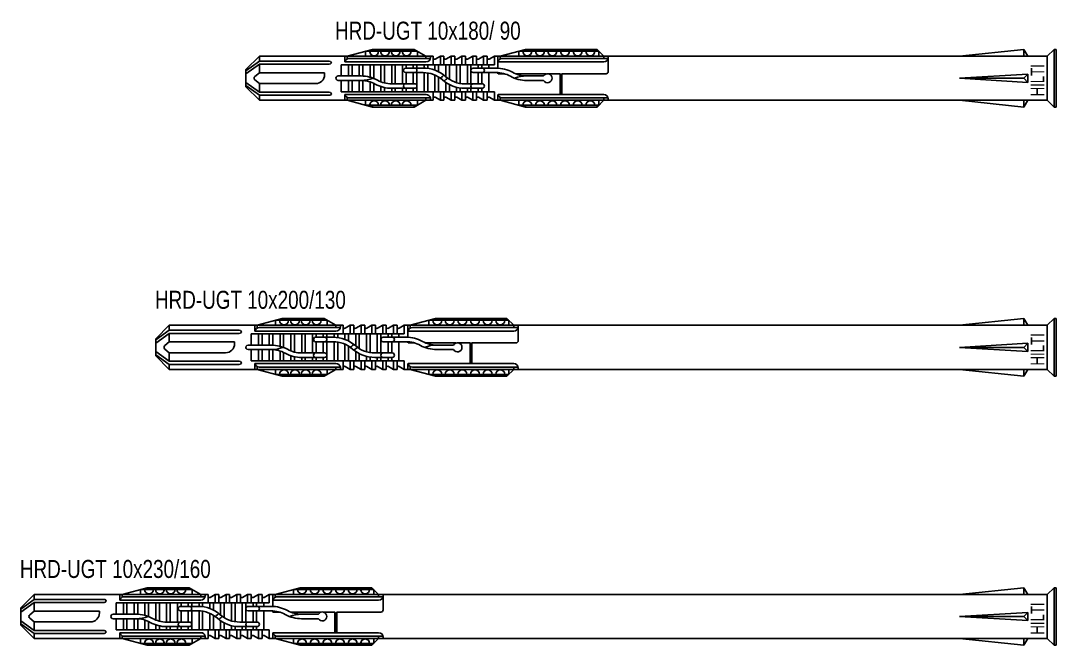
# Model space of a CAD drawing. Header units: millimetres. Extents: x 296 to 4896, y 152 to 3333.
# Drawn here: x 4062.1 to 4292.1, y 2593.2 to 2731.9 of the extents above; entities that cross this region are included whole.
import ezdxf

# ---------------------------------------------------------------- set-up
doc = ezdxf.new("R2010")
doc.units = ezdxf.units.MM
doc.layers.add('3', color=4, linetype='Continuous')
doc.styles.get("Standard").update_dxf_attribs({"font": 'arial.ttf'})

# ---------------------------------------------------------------- blocks, each defined once
blk = doc.blocks.new('HRD-UGT 10x180-110')
at = {"layer": '3', "color": 3}
for p, q in [((-177, 4.9), (-180, 1.9)), ((-138.4, 4.9), (-177, 4.9)), ((-177, 3.8), (-177, 4.9)), ((-158, 3.6), (-158, 4.9)), ((-157.5, 4.9), (-151.9, 6.4)), ((-157.5, 4.27), (-157.5, 4.9)), ((-141.91, 6), (-153.39, 6)), ((-153.39, 6), (-153.39, 4.9)), ((-153.39, 6), (-153.39, 4.9)), ((-142.6, 6.4), (-151.9, 6.4)), ((-151.9, 6.4), (-151.9, 6)), ((-142.6, 6.4), (-142.6, 6)), ((-142.6, 6.4), (-140, 4.9)), ((-141.91, 6), (-141.91, 4.9)), ((-140, 4.9), (-140, 4.4)), ((-139, 4.6), (-139, 4.9)), ((-138.4, 3), (-138.4, 4.9)), ((-136.8, 4.9), (-137.95, 4.24)), ((-136, 4.9), (-136.8, 4.9)), ((-136.8, 3), (-136.8, 4.9)), ((-136, 3), (-136, 4.9)), ((-134.4, 4.9), (-135.55, 4.24)), ((-134.4, 3), (-134.4, 4.9)), ((-133.6, 4.9), (-134.4, 4.9)), ((-133.6, 3), (-133.6, 4.9)), ((-132, 4.9), (-133.15, 4.24)), ((-131.2, 4.9), (-132, 4.9)), ((-132, 3), (-132, 4.9)), ((-131.2, 3), (-131.2, 4.9)), ((-129.6, 4.9), (-130.75, 4.24)), ((-129.6, 3), (-129.6, 4.9)), ((-128.8, 4.9), (-129.6, 4.9)), ((-128.8, 3), (-128.8, 4.9)), ((-127.2, 4.9), (-128.35, 4.24)), ((-126.4, 4.9), (-127.2, 4.9)), ((-127.2, 3), (-127.2, 4.9)), ((-126.4, 3), (-126.4, 4.9)), ((-124.8, 4.9), (-125.95, 4.24)), ((-2, 4.9), (-124.8, 4.9)), ((-124.8, 3), (-124.8, 4.9)), ((-124, 4.9), (-124, 2.24)), ((-123.5, 4.9), (-117.9, 6.4)), ((-123.5, 4.27), (-123.5, 4.9)), ((-101.6, 6), (-119.39, 6)), ((-119.39, 6), (-119.39, 4.9)), ((-102, 6.4), (-117.9, 6.4)), ((-117.9, 6.4), (-117.9, 6)), ((-102, 6.4), (-102, 6)), ((-100.5, 4.9), (-102, 6.4)), ((-101.6, 4.9), (-101.6, 6)), ((-100.5, 4.9), (-100.5, 4.4)), ((-99.5, 4.9), (-99.5, 1.47)), ((-7.2, 6.4), (-21.47, 4.9)), ((-7.2, 4.9), (-7.2, 6.4)), ((-7.2, 6.4), (-6.33, 4.9)), ((-0.5, 6.4), (-2, 4.9)), ((-2, 0), (-2, 4.9)), ((0, 6.4), (-0.5, 6.4)), ((-0.5, 0), (-0.5, 6.4)), ((0, 0), (0, 6.4)), ((0, 0), (0, 6.4)), ((0, 0), (0, 6.4)), ((0, 0), (0, 6.4)), ((0, 0), (0, 6.4)), ((-177, 3.8), (-180, 1.65)), ((-180, 0.94), (-177, 3.09)), ((-161.5, 3.8), (-177, 3.8)), ((-161.5, 3.09), (-177, 3.09)), ((-177, 1.21), (-177, 3.09)), ((-124.8, 3), (-158.8, 3)), ((-158.8, 0.5), (-158.8, 3)), ((-140, 3.6), (-157.98, 3.6)), ((-157.2, 0.5), (-157.2, 3)), ((-139.02, 4.4), (-157, 4.4)), ((-156.4, 0.5), (-156.4, 3)), ((-154.8, 0.5), (-154.8, 3)), ((-154, 0.5), (-154, 3)), ((-152.4, 0.78), (-152.4, 3)), ((-151.6, 3), (-151.6, -0.04)), ((-150, 1.89), (-150, 3)), ((-149.2, 2.1), (-149.2, 3)), ((-147.6, 2.25), (-147.6, 3)), ((-146.8, 2.25), (-146.8, 3)), ((-145.2, 2.25), (-145.2, 3)), ((-144.4, 2.25), (-144.4, 3)), ((-142.8, 2.25), (-142.8, 3)), ((-142, 2.25), (-142, 3)), ((-140.4, 2.25), (-140.4, 3)), ((-139.6, 2.18), (-139.6, 3)), ((-138, 1.77), (-138, 3)), ((-137.2, 1.42), (-137.2, 3)), ((-135.6, 0.31), (-135.6, 3)), ((-134.8, 0), (-134.8, 3)), ((-133.2, 0), (-133.2, 3)), ((-132.4, 0), (-132.4, 3)), ((-130.8, 2.25), (-130.8, 3)), ((-130.8, 1.25), (-130.8, 2.62)), ((-130, 0), (-130, 3)), ((-128.4, 2.25), (-128.4, 3)), ((-127.6, 2.25), (-127.6, 3)), ((-126, 2.25), (-126, 3)), ((-126, 2.25), (-126, 3)), ((-100.5, 3.6), (-123.98, 3.6)), ((-99.52, 4.4), (-123, 4.4)), ((-180, 0), (-180, 1.9)), ((-177, 1.21), (-177.98, 0.38)), ((-162.5, 1.21), (-177, 1.21)), ((-162.5, 0.79), (-162.5, 1.21)), ((-154.39, 0.5), (-159.5, 0.5)), ((-154.39, 0.5), (-159.5, 0.5)), ((-152.4, 0.26), (-152.4, 0.78)), ((-150, 0.83), (-150, 1.89)), ((-150, 0), (-150, 0.83)), ((-149.2, 1.07), (-149.2, 2.1)), ((-149.2, 0), (-149.2, 1.07)), ((-147.6, 1.25), (-147.6, 2.25)), ((-147.6, 0), (-147.6, 1.25)), ((-146.8, 1.25), (-146.8, 2.25)), ((-146.8, 0), (-146.8, 1.25)), ((-145.2, 1.25), (-145.2, 2.25)), ((-145.2, 0), (-145.2, 1.25)), ((-140.63, 2.25), (-144.5, 2.25)), ((-140.63, 1.25), (-144.5, 1.25)), ((-144.4, 0), (-144.4, 1.25)), ((-142.8, 0), (-142.8, 1.25)), ((-142, 0), (-142, 1.25)), ((-140.4, 0), (-140.4, 1.25)), ((-139.6, -3), (-139.6, 1.17)), ((-138, 0), (-138, 0.69)), ((-137.2, 0.27), (-137.2, -3)), ((-130.8, 0), (-130.8, 1.25)), ((-124.39, 2.25), (-129.5, 2.25)), ((-124.39, 1.25), (-129.5, 1.25)), ((-128.4, 0), (-128.4, 1.25)), ((-127.6, 0), (-127.6, 1.25)), ((-126, 0), (-126, 1.25)), ((-126, 0), (-126, 1.25)), ((-124, 1.24), (-124, 0.97)), ((-122.5, 0.97), (-123.98, 0.97)), ((-113.25, 0.97), (-120.04, 0.97)), ((-117.61, 0.5), (-113.87, 0.5)), ((-113.87, 0.5), (-117.61, 0.5)), ((-110.2, 0.97), (-112.75, 0.97)), ((-110.2, 0.97), (-110, 0.77)), ((-110.2, 0.97), (-110.2, -3.6)), ((-109.8, 0.97), (-110, 0.77)), ((-110, 0.77), (-110, -3.6)), ((-109.8, 0.97), (-109.8, -3.6)), ((-100, 0.97), (-109.8, 0.97)), ((-21.47, 0), (-6.33, 0.92)), ((-6.33, 0.92), (-7.2, 0)), ((-6.33, -0.92), (-6.33, 0.92)), ((-180, 0), (-180, -1.9)), ((-180, -0.94), (-177, -3.09)), ((-177, -3.8), (-180, -1.65)), ((-177, -4.9), (-180, -1.9)), ((-177, -1.21), (-177.98, -0.38)), ((-177, -1.21), (-177, -3.09)), ((-164.5, -1.21), (-177, -1.21)), ((-154.39, -0.5), (-159.5, -0.5)), ((-154.39, -0.5), (-159.5, -0.5)), ((-158.8, -0.5), (-158.8, -3)), ((-157.2, -0.5), (-157.2, -3)), ((-156.4, -0.5), (-156.4, -3)), ((-154.8, -0.5), (-154.8, -3)), ((-154, -0.5), (-154, -3)), ((-152.4, -0.81), (-152.4, -3)), ((-151.6, -1.13), (-151.6, -3)), ((-150, 0), (-150, -0.8)), ((-150, -1.86), (-150, -3)), ((-149.2, 0), (-149.2, -1.05)), ((-149.2, -2.08), (-149.2, -3)), ((-142.5, -1.25), (-147.61, -1.25)), ((-147.61, -2.25), (-142.5, -2.25)), ((-147.6, 0), (-147.6, -1.25)), ((-147.6, -2.25), (-147.6, -3)), ((-146.8, 0), (-146.8, -1.25)), ((-146.8, -2.25), (-146.8, -3)), ((-145.2, 0), (-145.2, -1.25)), ((-145.2, -2.25), (-145.2, -3)), ((-144.4, 0), (-144.4, -1.25)), ((-144.4, -2.25), (-144.4, -3)), ((-142.8, 0), (-142.8, -1.25)), ((-142.8, -2.25), (-142.8, -3)), ((-142, 0), (-142, -3)), ((-140.4, 0), (-140.4, -3)), ((-138, 0), (-138, -3)), ((-135.6, -0.94), (-135.6, -3)), ((-134.8, 0), (-134.8, -0.27)), ((-134.8, -1.42), (-134.8, -3)), ((-133.2, 0), (-133.2, -1)), ((-133.2, -2.03), (-133.2, -3)), ((-132.4, 0), (-132.4, -1.17)), ((-132.4, -2.18), (-132.4, -3)), ((-127.5, -1.25), (-131.37, -1.25)), ((-127.5, -2.25), (-131.37, -2.25)), ((-130.8, 0), (-130.8, -1.25)), ((-130.8, -2.25), (-130.8, -3)), ((-130, 0), (-130, -1.25)), ((-130, -2.25), (-130, -3)), ((-128.4, 0), (-128.4, -1.25)), ((-128.4, -2.25), (-128.4, -3)), ((-127.6, 0), (-127.6, -1.25)), ((-127.6, -2.25), (-127.6, -3)), ((-126, 0), (-126, -1.25)), ((-126, 0), (-126, -3)), ((-126, -2.25), (-126, -3)), ((-113.87, -0.5), (-117.61, -0.5)), ((-117.61, -0.5), (-113.87, -0.5)), ((-21.47, 0), (-7.2, 0)), ((-21.47, 0), (-6.33, -0.92)), ((-6.33, -0.92), (-7.2, 0)), ((-2, 0), (-2, -4.9)), ((-0.5, 0), (-0.5, -6.4)), ((0, 0), (0, -6.4)), ((0, 0), (0, -6.4)), ((0, 0), (0, -6.4)), ((0, 0), (0, -6.4)), ((0, 0), (0, -6.4)), ((-161.5, -3.09), (-177, -3.09)), ((-177, -3.8), (-177, -4.9)), ((-161.5, -3.8), (-177, -3.8)), ((-124.8, -3), (-158.8, -3)), ((-158, -3.6), (-158, -4.9)), ((-139.98, -3.6), (-157.98, -3.6)), ((-157.5, -4.27), (-157.5, -4.9)), ((-139, -4.4), (-157, -4.4)), ((-140, -4.4), (-140, -4.9)), ((-139, -4.4), (-139, -4.9)), ((-138.4, -3), (-138.4, -4.9)), ((-136.8, -4.9), (-137.95, -4.24)), ((-136.8, -3), (-136.8, -4.9)), ((-136, -3), (-136, -4.9)), ((-134.4, -4.9), (-135.55, -4.24)), ((-134.4, -3), (-134.4, -4.9)), ((-133.6, -3), (-133.6, -4.9)), ((-132, -4.9), (-133.15, -4.24)), ((-132, -3), (-132, -4.9)), ((-131.2, -3), (-131.2, -4.9)), ((-129.6, -4.9), (-130.75, -4.24)), ((-129.6, -3), (-129.6, -4.9)), ((-128.8, -3), (-128.8, -4.9)), ((-127.2, -4.9), (-128.35, -4.24)), ((-127.2, -3), (-127.2, -4.9)), ((-126.4, -3), (-126.4, -4.9)), ((-124.8, -4.9), (-125.95, -4.24)), ((-124.8, -3), (-124.8, -4.9)), ((-124, -3.6), (-124, -4.9)), ((-100.5, -3.6), (-123.98, -3.6)), ((-123.5, -4.27), (-123.5, -4.9)), ((-99.52, -4.4), (-123, -4.4)), ((-100.5, -4.4), (-100.5, -4.9)), ((-138.4, -4.9), (-177, -4.9)), ((-157.5, -4.9), (-151.9, -6.4)), ((-153.39, -4.9), (-153.39, -6)), ((-153.39, -4.9), (-153.39, -6)), ((-141.91, -6), (-153.39, -6)), ((-151.9, -6), (-151.9, -6.4)), ((-142.6, -6.4), (-151.9, -6.4)), ((-142.6, -6.4), (-140, -4.9)), ((-142.6, -6), (-142.6, -6.4)), ((-141.91, -4.9), (-141.91, -6)), ((-136, -4.9), (-136.8, -4.9)), ((-133.6, -4.9), (-134.4, -4.9)), ((-131.2, -4.9), (-132, -4.9)), ((-128.8, -4.9), (-129.6, -4.9)), ((-126.4, -4.9), (-127.2, -4.9)), ((-2, -4.9), (-124.8, -4.9)), ((-123.5, -4.9), (-117.9, -6.4)), ((-119.39, -4.9), (-119.39, -6)), ((-101.6, -6), (-119.39, -6)), ((-117.9, -6), (-117.9, -6.4)), ((-102, -6.4), (-117.9, -6.4)), ((-100.5, -4.9), (-102, -6.4)), ((-102, -6), (-102, -6.4)), ((-101.6, -4.9), (-101.6, -6)), ((-99.5, -4.6), (-99.5, -4.9)), ((-7.2, -6.4), (-21.47, -4.9)), ((-7.2, -4.9), (-7.2, -6.4)), ((-7.2, -6.4), (-6.33, -4.9)), ((-0.5, -6.4), (-2, -4.9)), ((0, -6.4), (-0.5, -6.4))]:
    blk.add_line(p, q, dxfattribs=at)
for points in [[(-161.5, 3.09), (-161.21, 3.16), (-161, 3.45), (-161.21, 3.74), (-161.5, 3.8)], [(-161.5, -3.8), (-161.21, -3.74), (-161, -3.45), (-161.21, -3.16), (-161.5, -3.09)]]:
    blk.add_lwpolyline(points, dxfattribs=at)
for centre, radius, start, end in [((-151.5, 6), 1, 180, 0), ((-149.1, 6), 1, 180, 0), ((-146.7, 6), 1, 180, 0), ((-144.3, 6), 1, 180, 0), ((-117.5, 6), 1, 180, 0), ((-117.5, 6), 1, 180, 0), ((-114.7, 6), 1, 180, 0), ((-111.9, 6), 1, 180, 0), ((-109.1, 6), 1, 180, 0), ((-106.3, 6), 1, 180, 0), ((-103.5, 6), 1, 180, 0), ((-157.02, 3.4), 1, 90, 168.463), ((-140, 4.6), 1, 270, 0), ((-138.1, 4.5), 0.3, 180, 300), ((-135.7, 4.5), 0.3, 180, 300), ((-133.3, 4.5), 0.3, 180, 300), ((-130.9, 4.5), 0.3, 180, 300), ((-128.5, 4.5), 0.3, 180, 300), ((-126.1, 4.5), 0.3, 180, 300), ((-123, 3.4), 1, 90, 168.463), ((-100.5, 4.6), 1, 270, 0), ((-177.66, 0), 0.5, 130.2691, 229.7309), ((-164.5, 0.79), 2, 270, 0), ((-159.5, 0), 0.5, 89.9975, 270), ((-159.5, 0), 0.5, 90, 270.0025), ((-154.39, -7), 7.5, 61.0463, 90), ((-144.5, 1.75), 0.5, 90, 270.0116), ((-142.5, 1.75), 0.5, 270.0013, 90), ((-140.63, -5.25), 7.5, 48.5904, 90), ((-140.63, -5.25), 6.5, 48.5904, 90), ((-140.63, 5.25), 6.5, 306.1289, 311.4096), ((-131.37, -5.25), 7.5, 128.1223, 131.4096), ((-131.37, 5.25), 6.5, 228.5904, 270), ((-129.5, 1.75), 0.5, 90, 270.0025), ((-127.5, 1.75), 0.5, 270, 90), ((-124.39, -5.25), 7.5, 61.0463, 90), ((-124.39, -5.25), 6.5, 61.0463, 90), ((-117.61, 7), 7.5, 241.0463, 270), ((-117.61, 7), 6.5, 241.0463, 269.9987), ((-117.61, -7), 7.5, 90, 111.0361), ((-113, 0), 1, 209.9997, 150), ((-113, 0), 1, 210, 150.0003), ((-100, 1.47), 0.5, 270, 0), ((-154.39, 7), 7.5, 270, 291.0395), ((-154.39, -7), 6.5, 61.0463, 90), ((-147.61, 5.25), 7.5, 241.0463, 270), ((-147.61, 5.25), 6.5, 241.0463, 269.9987), ((-144.5, -1.75), 0.5, 89.9884, 270), ((-142.5, -1.75), 0.5, 270, 89.9987), ((-131.37, 5.25), 7.5, 228.5904, 270), ((-140.63, 5.25), 7.5, 308.1223, 311.4096), ((-131.37, -5.25), 6.5, 126.1289, 131.4096), ((-129.5, -1.75), 0.5, 89.9975, 270), ((-127.5, -1.75), 0.5, 270, 90), ((-157.02, -3.4), 1, 191.537, 270), ((-139.98, -4.6), 1, 11.537, 90), ((-138.1, -4.5), 0.3, 60, 180), ((-135.7, -4.5), 0.3, 60, 180), ((-133.3, -4.5), 0.3, 60, 180), ((-130.9, -4.5), 0.3, 60, 180), ((-128.5, -4.5), 0.3, 60, 180), ((-126.1, -4.5), 0.3, 60, 180), ((-123, -3.4), 1, 191.537, 270), ((-100.5, -4.6), 1, 0, 90), ((-151.5, -6), 1, 0, 180), ((-149.1, -6), 1, 0, 180), ((-146.7, -6), 1, 0, 180), ((-144.3, -6), 1, 0, 180), ((-117.5, -6), 1, 0, 180), ((-117.5, -6), 1, 0, 180), ((-114.7, -6), 1, 0, 180), ((-111.9, -6), 1, 0, 180), ((-109.1, -6), 1, 0, 180), ((-106.3, -6), 1, 0, 180), ((-103.5, -6), 1, 0, 180)]:
    blk.add_arc(centre, radius, start, end, dxfattribs=at)
at = {"color": 1, "width": 0.7}
blk.add_text('HILTI', height=3, rotation=90, dxfattribs=at).set_placement((-2.69, -4.04))
blk = doc.blocks.new('HRD-UGT 10x200-130')
at = {"layer": '3', "color": 3}
for p, q in [((-197, 4.9), (-200, 1.9)), ((-158.4, 4.9), (-197, 4.9)), ((-197, 3.8), (-197, 4.9)), ((-178, 3.6), (-178, 4.9)), ((-177.5, 4.9), (-171.9, 6.4)), ((-177.5, 4.27), (-177.5, 4.9)), ((-161.91, 6), (-173.39, 6)), ((-173.39, 6), (-173.39, 4.9)), ((-173.39, 6), (-173.39, 4.9)), ((-162.6, 6.4), (-171.9, 6.4)), ((-171.9, 6.4), (-171.9, 6)), ((-162.6, 6.4), (-162.6, 6)), ((-162.6, 6.4), (-160, 4.9)), ((-161.91, 6), (-161.91, 4.9)), ((-160, 4.9), (-160, 4.4)), ((-159, 4.6), (-159, 4.9)), ((-158.4, 3), (-158.4, 4.9)), ((-156.8, 4.9), (-157.95, 4.24)), ((-156, 4.9), (-156.8, 4.9)), ((-156.8, 3), (-156.8, 4.9)), ((-156, 3), (-156, 4.9)), ((-154.4, 4.9), (-155.55, 4.24)), ((-154.4, 3), (-154.4, 4.9)), ((-153.6, 4.9), (-154.4, 4.9)), ((-153.6, 3), (-153.6, 4.9)), ((-152, 4.9), (-153.15, 4.24)), ((-151.2, 4.9), (-152, 4.9)), ((-152, 3), (-152, 4.9)), ((-151.2, 3), (-151.2, 4.9)), ((-149.6, 4.9), (-150.75, 4.24)), ((-149.6, 3), (-149.6, 4.9)), ((-148.8, 4.9), (-149.6, 4.9)), ((-148.8, 3), (-148.8, 4.9)), ((-147.2, 4.9), (-148.35, 4.24)), ((-146.4, 4.9), (-147.2, 4.9)), ((-147.2, 3), (-147.2, 4.9)), ((-146.4, 3), (-146.4, 4.9)), ((-144.8, 4.9), (-145.95, 4.24)), ((-2, 4.9), (-144.8, 4.9)), ((-144.8, 3), (-144.8, 4.9)), ((-144, 4.9), (-144, 2.24)), ((-143.5, 4.9), (-137.9, 6.4)), ((-143.5, 4.27), (-143.5, 4.9)), ((-121.6, 6), (-139.39, 6)), ((-139.39, 6), (-139.39, 4.9)), ((-122, 6.4), (-137.9, 6.4)), ((-137.9, 6.4), (-137.9, 6)), ((-122, 6.4), (-122, 6)), ((-120.5, 4.9), (-122, 6.4)), ((-121.6, 4.9), (-121.6, 6)), ((-120.5, 4.9), (-120.5, 4.4)), ((-119.5, 4.9), (-119.5, 1.47)), ((-7.2, 6.4), (-21.47, 4.9)), ((-7.2, 4.9), (-7.2, 6.4)), ((-7.2, 6.4), (-6.33, 4.9)), ((-0.5, 6.4), (-2, 4.9)), ((-2, 0), (-2, 4.9)), ((0, 6.4), (-0.5, 6.4)), ((-0.5, 0), (-0.5, 6.4)), ((0, 0), (0, 6.4)), ((0, 0), (0, 6.4)), ((0, 0), (0, 6.4)), ((0, 0), (0, 6.4)), ((0, 0), (0, 6.4)), ((0, 0), (0, 6.4)), ((-197, 3.8), (-200, 1.65)), ((-200, 0.94), (-197, 3.09)), ((-181.5, 3.8), (-197, 3.8)), ((-181.5, 3.09), (-197, 3.09)), ((-197, 1.21), (-197, 3.09)), ((-144.8, 3), (-178.8, 3)), ((-178.8, 0.5), (-178.8, 3)), ((-160, 3.6), (-177.98, 3.6)), ((-177.2, 0.5), (-177.2, 3)), ((-159.02, 4.4), (-177, 4.4)), ((-176.4, 0.5), (-176.4, 3)), ((-174.8, 0.5), (-174.8, 3)), ((-174, 0.5), (-174, 3)), ((-172.4, 0.78), (-172.4, 3)), ((-171.6, 3), (-171.6, -0.04)), ((-170, 1.89), (-170, 3)), ((-169.2, 2.1), (-169.2, 3)), ((-167.6, 2.25), (-167.6, 3)), ((-166.8, 2.25), (-166.8, 3)), ((-165.2, 2.25), (-165.2, 3)), ((-164.4, 2.25), (-164.4, 3)), ((-162.8, 2.25), (-162.8, 3)), ((-162, 2.25), (-162, 3)), ((-160.4, 2.25), (-160.4, 3)), ((-159.6, 2.18), (-159.6, 3)), ((-158, 1.77), (-158, 3)), ((-157.2, 1.42), (-157.2, 3)), ((-155.6, 0.31), (-155.6, 3)), ((-154.8, 0), (-154.8, 3)), ((-153.2, 0), (-153.2, 3)), ((-152.4, 0), (-152.4, 3)), ((-150.8, 2.25), (-150.8, 3)), ((-150.8, 1.25), (-150.8, 2.62)), ((-150, 0), (-150, 3)), ((-148.4, 2.25), (-148.4, 3)), ((-147.6, 2.25), (-147.6, 3)), ((-146, 2.25), (-146, 3)), ((-146, 2.25), (-146, 3)), ((-120.5, 3.6), (-143.98, 3.6)), ((-119.52, 4.4), (-143, 4.4)), ((-200, 0), (-200, 1.9)), ((-197, 1.21), (-197.98, 0.38)), ((-182.5, 1.21), (-197, 1.21)), ((-182.5, 0.79), (-182.5, 1.21)), ((-174.39, 0.5), (-179.5, 0.5)), ((-174.39, 0.5), (-179.5, 0.5)), ((-172.4, 0.26), (-172.4, 0.78)), ((-170, 0.83), (-170, 1.89)), ((-170, 0), (-170, 0.83)), ((-169.2, 1.07), (-169.2, 2.1)), ((-169.2, 0), (-169.2, 1.07)), ((-167.6, 1.25), (-167.6, 2.25)), ((-167.6, 0), (-167.6, 1.25)), ((-166.8, 1.25), (-166.8, 2.25)), ((-166.8, 0), (-166.8, 1.25)), ((-165.2, 1.25), (-165.2, 2.25)), ((-165.2, 0), (-165.2, 1.25)), ((-160.63, 2.25), (-164.5, 2.25)), ((-160.63, 1.25), (-164.5, 1.25)), ((-164.4, 0), (-164.4, 1.25)), ((-162.8, 0), (-162.8, 1.25)), ((-162, 0), (-162, 1.25)), ((-160.4, 0), (-160.4, 1.25)), ((-159.6, -3), (-159.6, 1.17)), ((-158, 0), (-158, 0.69)), ((-157.2, 0.27), (-157.2, -3)), ((-150.8, 0), (-150.8, 1.25)), ((-144.39, 2.25), (-149.5, 2.25)), ((-144.39, 1.25), (-149.5, 1.25)), ((-148.4, 0), (-148.4, 1.25)), ((-147.6, 0), (-147.6, 1.25)), ((-146, 0), (-146, 1.25)), ((-146, 0), (-146, 1.25)), ((-144, 1.24), (-144, 0.97)), ((-142.5, 0.97), (-143.98, 0.97)), ((-133.25, 0.97), (-140.04, 0.97)), ((-137.61, 0.5), (-133.87, 0.5)), ((-133.87, 0.5), (-137.61, 0.5)), ((-130.2, 0.97), (-132.75, 0.97)), ((-130.2, 0.97), (-130, 0.77)), ((-130.2, 0.97), (-130.2, -3.6)), ((-129.8, 0.97), (-130, 0.77)), ((-130, 0.77), (-130, -3.6)), ((-129.8, 0.97), (-129.8, -3.6)), ((-120, 0.97), (-129.8, 0.97)), ((-21.47, 0), (-6.33, 0.92)), ((-6.33, 0.92), (-7.2, 0)), ((-6.33, -0.92), (-6.33, 0.92)), ((-200, 0), (-200, -1.9)), ((-200, -0.94), (-197, -3.09)), ((-197, -3.8), (-200, -1.65)), ((-197, -4.9), (-200, -1.9)), ((-197, -1.21), (-197.98, -0.38)), ((-197, -1.21), (-197, -3.09)), ((-184.5, -1.21), (-197, -1.21)), ((-174.39, -0.5), (-179.5, -0.5)), ((-174.39, -0.5), (-179.5, -0.5)), ((-178.8, -0.5), (-178.8, -3)), ((-177.2, -0.5), (-177.2, -3)), ((-176.4, -0.5), (-176.4, -3)), ((-174.8, -0.5), (-174.8, -3)), ((-174, -0.5), (-174, -3)), ((-172.4, -0.81), (-172.4, -3)), ((-171.6, -1.13), (-171.6, -3)), ((-170, 0), (-170, -0.8)), ((-170, -1.86), (-170, -3)), ((-169.2, 0), (-169.2, -1.05)), ((-169.2, -2.08), (-169.2, -3)), ((-162.5, -1.25), (-167.61, -1.25)), ((-167.61, -2.25), (-162.5, -2.25)), ((-167.6, 0), (-167.6, -1.25)), ((-167.6, -2.25), (-167.6, -3)), ((-166.8, 0), (-166.8, -1.25)), ((-166.8, -2.25), (-166.8, -3)), ((-165.2, 0), (-165.2, -1.25)), ((-165.2, -2.25), (-165.2, -3)), ((-164.4, 0), (-164.4, -1.25)), ((-164.4, -2.25), (-164.4, -3)), ((-162.8, 0), (-162.8, -1.25)), ((-162.8, -2.25), (-162.8, -3)), ((-162, 0), (-162, -3)), ((-160.4, 0), (-160.4, -3)), ((-158, 0), (-158, -3)), ((-155.6, -0.94), (-155.6, -3)), ((-154.8, 0), (-154.8, -0.27)), ((-154.8, -1.42), (-154.8, -3)), ((-153.2, 0), (-153.2, -1)), ((-153.2, -2.03), (-153.2, -3)), ((-152.4, 0), (-152.4, -1.17)), ((-152.4, -2.18), (-152.4, -3)), ((-147.5, -1.25), (-151.37, -1.25)), ((-147.5, -2.25), (-151.37, -2.25)), ((-150.8, 0), (-150.8, -1.25)), ((-150.8, -2.25), (-150.8, -3)), ((-150, 0), (-150, -1.25)), ((-150, -2.25), (-150, -3)), ((-148.4, 0), (-148.4, -1.25)), ((-148.4, -2.25), (-148.4, -3)), ((-147.6, 0), (-147.6, -1.25)), ((-147.6, -2.25), (-147.6, -3)), ((-146, 0), (-146, -1.25)), ((-146, 0), (-146, -3)), ((-146, -2.25), (-146, -3)), ((-133.87, -0.5), (-137.61, -0.5)), ((-137.61, -0.5), (-133.87, -0.5)), ((-21.47, 0), (-7.2, 0)), ((-21.47, 0), (-6.33, -0.92)), ((-6.33, -0.92), (-7.2, 0)), ((-2, 0), (-2, -4.9)), ((-0.5, 0), (-0.5, -6.4)), ((0, 0), (0, -6.4)), ((0, 0), (0, -6.4)), ((0, 0), (0, -6.4)), ((0, 0), (0, -6.4)), ((0, 0), (0, -6.4)), ((0, 0), (0, -6.4)), ((-181.5, -3.09), (-197, -3.09)), ((-197, -3.8), (-197, -4.9)), ((-181.5, -3.8), (-197, -3.8)), ((-144.8, -3), (-178.8, -3)), ((-178, -3.6), (-178, -4.9)), ((-159.98, -3.6), (-177.98, -3.6)), ((-177.5, -4.27), (-177.5, -4.9)), ((-159, -4.4), (-177, -4.4)), ((-160, -4.4), (-160, -4.9)), ((-159, -4.4), (-159, -4.9)), ((-158.4, -3), (-158.4, -4.9)), ((-156.8, -4.9), (-157.95, -4.24)), ((-156.8, -3), (-156.8, -4.9)), ((-156, -3), (-156, -4.9)), ((-154.4, -4.9), (-155.55, -4.24)), ((-154.4, -3), (-154.4, -4.9)), ((-153.6, -3), (-153.6, -4.9)), ((-152, -4.9), (-153.15, -4.24)), ((-152, -3), (-152, -4.9)), ((-151.2, -3), (-151.2, -4.9)), ((-149.6, -4.9), (-150.75, -4.24)), ((-149.6, -3), (-149.6, -4.9)), ((-148.8, -3), (-148.8, -4.9)), ((-147.2, -4.9), (-148.35, -4.24)), ((-147.2, -3), (-147.2, -4.9)), ((-146.4, -3), (-146.4, -4.9)), ((-144.8, -4.9), (-145.95, -4.24)), ((-144.8, -3), (-144.8, -4.9)), ((-144, -3.6), (-144, -4.9)), ((-120.5, -3.6), (-143.98, -3.6)), ((-143.5, -4.27), (-143.5, -4.9)), ((-119.52, -4.4), (-143, -4.4)), ((-120.5, -4.4), (-120.5, -4.9)), ((-158.4, -4.9), (-197, -4.9)), ((-177.5, -4.9), (-171.9, -6.4)), ((-173.39, -4.9), (-173.39, -6)), ((-173.39, -4.9), (-173.39, -6)), ((-161.91, -6), (-173.39, -6)), ((-171.9, -6), (-171.9, -6.4)), ((-162.6, -6.4), (-171.9, -6.4)), ((-162.6, -6.4), (-160, -4.9)), ((-162.6, -6), (-162.6, -6.4)), ((-161.91, -4.9), (-161.91, -6)), ((-156, -4.9), (-156.8, -4.9)), ((-153.6, -4.9), (-154.4, -4.9)), ((-151.2, -4.9), (-152, -4.9)), ((-148.8, -4.9), (-149.6, -4.9)), ((-146.4, -4.9), (-147.2, -4.9)), ((-2, -4.9), (-144.8, -4.9)), ((-143.5, -4.9), (-137.9, -6.4)), ((-139.39, -4.9), (-139.39, -6)), ((-121.6, -6), (-139.39, -6)), ((-137.9, -6), (-137.9, -6.4)), ((-122, -6.4), (-137.9, -6.4)), ((-120.5, -4.9), (-122, -6.4)), ((-122, -6), (-122, -6.4)), ((-121.6, -4.9), (-121.6, -6)), ((-119.5, -4.6), (-119.5, -4.9)), ((-7.2, -6.4), (-21.47, -4.9)), ((-7.2, -4.9), (-7.2, -6.4)), ((-7.2, -6.4), (-6.33, -4.9)), ((-0.5, -6.4), (-2, -4.9)), ((0, -6.4), (-0.5, -6.4))]:
    blk.add_line(p, q, dxfattribs=at)
for points in [[(-181.5, 3.09), (-181.21, 3.16), (-181, 3.45), (-181.21, 3.74), (-181.5, 3.8)], [(-181.5, -3.8), (-181.21, -3.74), (-181, -3.45), (-181.21, -3.16), (-181.5, -3.09)]]:
    blk.add_lwpolyline(points, dxfattribs=at)
for centre, radius, start, end in [((-171.5, 6), 1, 180, 0), ((-169.1, 6), 1, 180, 0), ((-166.7, 6), 1, 180, 0), ((-164.3, 6), 1, 180, 0), ((-137.5, 6), 1, 180, 0), ((-137.5, 6), 1, 180, 0), ((-134.7, 6), 1, 180, 0), ((-131.9, 6), 1, 180, 0), ((-129.1, 6), 1, 180, 0), ((-126.3, 6), 1, 180, 0), ((-123.5, 6), 1, 180, 0), ((-177.02, 3.4), 1, 90, 168.463), ((-160, 4.6), 1, 270, 0), ((-158.1, 4.5), 0.3, 180, 300), ((-155.7, 4.5), 0.3, 180, 300), ((-153.3, 4.5), 0.3, 180, 300), ((-150.9, 4.5), 0.3, 180, 300), ((-148.5, 4.5), 0.3, 180, 300), ((-146.1, 4.5), 0.3, 180, 300), ((-143, 3.4), 1, 90, 168.463), ((-120.5, 4.6), 1, 270, 0), ((-197.66, 0), 0.5, 130.2691, 229.7309), ((-184.5, 0.79), 2, 270, 0), ((-179.5, 0), 0.5, 89.9975, 270), ((-179.5, 0), 0.5, 90, 270.0025), ((-174.39, -7), 7.5, 61.0463, 90), ((-164.5, 1.75), 0.5, 90, 270.0116), ((-162.5, 1.75), 0.5, 270.0013, 90), ((-160.63, -5.25), 7.5, 48.5904, 90), ((-160.63, -5.25), 6.5, 48.5904, 90), ((-160.63, 5.25), 6.5, 306.1289, 311.4096), ((-151.37, -5.25), 7.5, 128.1223, 131.4096), ((-151.37, 5.25), 6.5, 228.5904, 270), ((-149.5, 1.75), 0.5, 90, 270.0025), ((-147.5, 1.75), 0.5, 270, 90), ((-144.39, -5.25), 7.5, 61.0463, 90), ((-144.39, -5.25), 6.5, 61.0463, 90), ((-137.61, 7), 7.5, 241.0463, 270), ((-137.61, 7), 6.5, 241.0463, 269.9987), ((-137.61, -7), 7.5, 90, 111.0361), ((-133, 0), 1, 209.9997, 150), ((-133, 0), 1, 210, 150.0003), ((-120, 1.47), 0.5, 270, 0), ((-174.39, 7), 7.5, 270, 291.0395), ((-174.39, -7), 6.5, 61.0463, 90), ((-167.61, 5.25), 7.5, 241.0463, 270), ((-167.61, 5.25), 6.5, 241.0463, 269.9987), ((-164.5, -1.75), 0.5, 89.9884, 270), ((-162.5, -1.75), 0.5, 270, 89.9987), ((-151.37, 5.25), 7.5, 228.5904, 270), ((-160.63, 5.25), 7.5, 308.1223, 311.4096), ((-151.37, -5.25), 6.5, 126.1289, 131.4096), ((-149.5, -1.75), 0.5, 89.9975, 270), ((-147.5, -1.75), 0.5, 270, 90), ((-177.02, -3.4), 1, 191.537, 270), ((-159.98, -4.6), 1, 11.537, 90), ((-158.1, -4.5), 0.3, 60, 180), ((-155.7, -4.5), 0.3, 60, 180), ((-153.3, -4.5), 0.3, 60, 180), ((-150.9, -4.5), 0.3, 60, 180), ((-148.5, -4.5), 0.3, 60, 180), ((-146.1, -4.5), 0.3, 60, 180), ((-143, -3.4), 1, 191.537, 270), ((-120.5, -4.6), 1, 0, 90), ((-171.5, -6), 1, 0, 180), ((-169.1, -6), 1, 0, 180), ((-166.7, -6), 1, 0, 180), ((-164.3, -6), 1, 0, 180), ((-137.5, -6), 1, 0, 180), ((-137.5, -6), 1, 0, 180), ((-134.7, -6), 1, 0, 180), ((-131.9, -6), 1, 0, 180), ((-129.1, -6), 1, 0, 180), ((-126.3, -6), 1, 0, 180), ((-123.5, -6), 1, 0, 180)]:
    blk.add_arc(centre, radius, start, end, dxfattribs=at)
at = {"color": 1, "width": 0.7}
blk.add_text('HILTI', height=3, rotation=90, dxfattribs=at).set_placement((-2.69, -4.04))
blk = doc.blocks.new('HRD-UGT 10x230-160')
at = {"layer": '3', "color": 3}
for p, q in [((-227, 4.9), (-230, 1.9)), ((-188.4, 4.9), (-227, 4.9)), ((-227, 3.8), (-227, 4.9)), ((-208, 3.6), (-208, 4.9)), ((-207.5, 4.9), (-201.9, 6.4)), ((-207.5, 4.27), (-207.5, 4.9)), ((-191.91, 6), (-203.39, 6)), ((-203.39, 6), (-203.39, 4.9)), ((-203.39, 6), (-203.39, 4.9)), ((-192.6, 6.4), (-201.9, 6.4)), ((-201.9, 6.4), (-201.9, 6)), ((-192.6, 6.4), (-192.6, 6)), ((-192.6, 6.4), (-190, 4.9)), ((-191.91, 6), (-191.91, 4.9)), ((-190, 4.9), (-190, 4.4)), ((-189, 4.6), (-189, 4.9)), ((-188.4, 3), (-188.4, 4.9)), ((-186.8, 4.9), (-187.95, 4.24)), ((-186, 4.9), (-186.8, 4.9)), ((-186.8, 3), (-186.8, 4.9)), ((-186, 3), (-186, 4.9)), ((-184.4, 4.9), (-185.55, 4.24)), ((-184.4, 3), (-184.4, 4.9)), ((-183.6, 4.9), (-184.4, 4.9)), ((-183.6, 3), (-183.6, 4.9)), ((-182, 4.9), (-183.15, 4.24)), ((-181.2, 4.9), (-182, 4.9)), ((-182, 3), (-182, 4.9)), ((-181.2, 3), (-181.2, 4.9)), ((-179.6, 4.9), (-180.75, 4.24)), ((-179.6, 3), (-179.6, 4.9)), ((-178.8, 4.9), (-179.6, 4.9)), ((-178.8, 3), (-178.8, 4.9)), ((-177.2, 4.9), (-178.35, 4.24)), ((-176.4, 4.9), (-177.2, 4.9)), ((-177.2, 3), (-177.2, 4.9)), ((-176.4, 3), (-176.4, 4.9)), ((-174.8, 4.9), (-175.95, 4.24)), ((-2, 4.9), (-174.8, 4.9)), ((-174.8, 3), (-174.8, 4.9)), ((-174, 4.9), (-174, 2.24)), ((-173.5, 4.9), (-167.9, 6.4)), ((-173.5, 4.27), (-173.5, 4.9)), ((-151.6, 6), (-169.39, 6)), ((-169.39, 6), (-169.39, 4.9)), ((-152, 6.4), (-167.9, 6.4)), ((-167.9, 6.4), (-167.9, 6)), ((-152, 6.4), (-152, 6)), ((-150.5, 4.9), (-152, 6.4)), ((-151.6, 4.9), (-151.6, 6)), ((-150.5, 4.9), (-150.5, 4.4)), ((-149.5, 4.9), (-149.5, 1.47)), ((-7.2, 6.4), (-21.47, 4.9)), ((-7.2, 4.9), (-7.2, 6.4)), ((-7.2, 6.4), (-6.33, 4.9)), ((-0.5, 6.4), (-2, 4.9)), ((-2, 0), (-2, 4.9)), ((0, 6.4), (-0.5, 6.4)), ((-0.5, 0), (-0.5, 6.4)), ((0, 0), (0, 6.4)), ((0, 0), (0, 6.4)), ((0, 0), (0, 6.4)), ((0, 0), (0, 6.4)), ((0, 0), (0, 6.4)), ((0, 0), (0, 6.4)), ((0, 0), (0, 6.4)), ((-227, 3.8), (-230, 1.65)), ((-230, 0.94), (-227, 3.09)), ((-211.5, 3.8), (-227, 3.8)), ((-211.5, 3.09), (-227, 3.09)), ((-227, 1.21), (-227, 3.09)), ((-174.8, 3), (-208.8, 3)), ((-208.8, 0.5), (-208.8, 3)), ((-190, 3.6), (-207.98, 3.6)), ((-207.2, 0.5), (-207.2, 3)), ((-189.02, 4.4), (-207, 4.4)), ((-206.4, 0.5), (-206.4, 3)), ((-204.8, 0.5), (-204.8, 3)), ((-204, 0.5), (-204, 3)), ((-202.4, 0.78), (-202.4, 3)), ((-201.6, 3), (-201.6, -0.04)), ((-200, 1.89), (-200, 3)), ((-199.2, 2.1), (-199.2, 3)), ((-197.6, 2.25), (-197.6, 3)), ((-196.8, 2.25), (-196.8, 3)), ((-195.2, 2.25), (-195.2, 3)), ((-194.4, 2.25), (-194.4, 3)), ((-192.8, 2.25), (-192.8, 3)), ((-192, 2.25), (-192, 3)), ((-190.4, 2.25), (-190.4, 3)), ((-189.6, 2.18), (-189.6, 3)), ((-188, 1.77), (-188, 3)), ((-187.2, 1.42), (-187.2, 3)), ((-185.6, 0.31), (-185.6, 3)), ((-184.8, 0), (-184.8, 3)), ((-183.2, 0), (-183.2, 3)), ((-182.4, 0), (-182.4, 3)), ((-180.8, 2.25), (-180.8, 3)), ((-180.8, 1.25), (-180.8, 2.62)), ((-180, 0), (-180, 3)), ((-178.4, 2.25), (-178.4, 3)), ((-177.6, 2.25), (-177.6, 3)), ((-176, 2.25), (-176, 3)), ((-176, 2.25), (-176, 3)), ((-150.5, 3.6), (-173.98, 3.6)), ((-149.52, 4.4), (-173, 4.4)), ((-230, 0), (-230, 1.9)), ((-227, 1.21), (-227.98, 0.38)), ((-212.5, 1.21), (-227, 1.21)), ((-212.5, 0.79), (-212.5, 1.21)), ((-204.39, 0.5), (-209.5, 0.5)), ((-204.39, 0.5), (-209.5, 0.5)), ((-202.4, 0.26), (-202.4, 0.78)), ((-200, 0.83), (-200, 1.89)), ((-200, 0), (-200, 0.83)), ((-199.2, 1.07), (-199.2, 2.1)), ((-199.2, 0), (-199.2, 1.07)), ((-197.6, 1.25), (-197.6, 2.25)), ((-197.6, 0), (-197.6, 1.25)), ((-196.8, 1.25), (-196.8, 2.25)), ((-196.8, 0), (-196.8, 1.25)), ((-195.2, 1.25), (-195.2, 2.25)), ((-195.2, 0), (-195.2, 1.25)), ((-190.63, 2.25), (-194.5, 2.25)), ((-190.63, 1.25), (-194.5, 1.25)), ((-194.4, 0), (-194.4, 1.25)), ((-192.8, 0), (-192.8, 1.25)), ((-192, 0), (-192, 1.25)), ((-190.4, 0), (-190.4, 1.25)), ((-189.6, -3), (-189.6, 1.17)), ((-188, 0), (-188, 0.69)), ((-187.2, 0.27), (-187.2, -3)), ((-180.8, 0), (-180.8, 1.25)), ((-174.39, 2.25), (-179.5, 2.25)), ((-174.39, 1.25), (-179.5, 1.25)), ((-178.4, 0), (-178.4, 1.25)), ((-177.6, 0), (-177.6, 1.25)), ((-176, 0), (-176, 1.25)), ((-176, 0), (-176, 1.25)), ((-174, 1.24), (-174, 0.97)), ((-172.5, 0.97), (-173.98, 0.97)), ((-163.25, 0.97), (-170.04, 0.97)), ((-167.61, 0.5), (-163.87, 0.5)), ((-163.87, 0.5), (-167.61, 0.5)), ((-160.2, 0.97), (-162.75, 0.97)), ((-160.2, 0.97), (-160, 0.77)), ((-160.2, 0.97), (-160.2, -3.6)), ((-159.8, 0.97), (-160, 0.77)), ((-160, 0.77), (-160, -3.6)), ((-159.8, 0.97), (-159.8, -3.6)), ((-150, 0.97), (-159.8, 0.97)), ((-21.47, 0), (-6.33, 0.92)), ((-6.33, 0.92), (-7.2, 0)), ((-6.33, -0.92), (-6.33, 0.92)), ((-230, 0), (-230, -1.9)), ((-230, -0.94), (-227, -3.09)), ((-227, -3.8), (-230, -1.65)), ((-227, -4.9), (-230, -1.9)), ((-227, -1.21), (-227.98, -0.38)), ((-227, -1.21), (-227, -3.09)), ((-214.5, -1.21), (-227, -1.21)), ((-204.39, -0.5), (-209.5, -0.5)), ((-204.39, -0.5), (-209.5, -0.5)), ((-208.8, -0.5), (-208.8, -3)), ((-207.2, -0.5), (-207.2, -3)), ((-206.4, -0.5), (-206.4, -3)), ((-204.8, -0.5), (-204.8, -3)), ((-204, -0.5), (-204, -3)), ((-202.4, -0.81), (-202.4, -3)), ((-201.6, -1.13), (-201.6, -3)), ((-200, 0), (-200, -0.8)), ((-200, -1.86), (-200, -3)), ((-199.2, 0), (-199.2, -1.05)), ((-199.2, -2.08), (-199.2, -3)), ((-192.5, -1.25), (-197.61, -1.25)), ((-197.61, -2.25), (-192.5, -2.25)), ((-197.6, 0), (-197.6, -1.25)), ((-197.6, -2.25), (-197.6, -3)), ((-196.8, 0), (-196.8, -1.25)), ((-196.8, -2.25), (-196.8, -3)), ((-195.2, 0), (-195.2, -1.25)), ((-195.2, -2.25), (-195.2, -3)), ((-194.4, 0), (-194.4, -1.25)), ((-194.4, -2.25), (-194.4, -3)), ((-192.8, 0), (-192.8, -1.25)), ((-192.8, -2.25), (-192.8, -3)), ((-192, 0), (-192, -3)), ((-190.4, 0), (-190.4, -3)), ((-188, 0), (-188, -3)), ((-185.6, -0.94), (-185.6, -3)), ((-184.8, 0), (-184.8, -0.27)), ((-184.8, -1.42), (-184.8, -3)), ((-183.2, 0), (-183.2, -1)), ((-183.2, -2.03), (-183.2, -3)), ((-182.4, 0), (-182.4, -1.17)), ((-182.4, -2.18), (-182.4, -3)), ((-177.5, -1.25), (-181.37, -1.25)), ((-177.5, -2.25), (-181.37, -2.25)), ((-180.8, 0), (-180.8, -1.25)), ((-180.8, -2.25), (-180.8, -3)), ((-180, 0), (-180, -1.25)), ((-180, -2.25), (-180, -3)), ((-178.4, 0), (-178.4, -1.25)), ((-178.4, -2.25), (-178.4, -3)), ((-177.6, 0), (-177.6, -1.25)), ((-177.6, -2.25), (-177.6, -3)), ((-176, 0), (-176, -1.25)), ((-176, 0), (-176, -3)), ((-176, -2.25), (-176, -3)), ((-163.87, -0.5), (-167.61, -0.5)), ((-167.61, -0.5), (-163.87, -0.5)), ((-21.47, 0), (-7.2, 0)), ((-21.47, 0), (-6.33, -0.92)), ((-6.33, -0.92), (-7.2, 0)), ((-2, 0), (-2, -4.9)), ((-0.5, 0), (-0.5, -6.4)), ((0, 0), (0, -6.4)), ((0, 0), (0, -6.4)), ((0, 0), (0, -6.4)), ((0, 0), (0, -6.4)), ((0, 0), (0, -6.4)), ((0, 0), (0, -6.4)), ((0, 0), (0, -6.4)), ((-211.5, -3.09), (-227, -3.09)), ((-227, -3.8), (-227, -4.9)), ((-211.5, -3.8), (-227, -3.8)), ((-174.8, -3), (-208.8, -3)), ((-208, -3.6), (-208, -4.9)), ((-189.98, -3.6), (-207.98, -3.6)), ((-207.5, -4.27), (-207.5, -4.9)), ((-189, -4.4), (-207, -4.4)), ((-190, -4.4), (-190, -4.9)), ((-189, -4.4), (-189, -4.9)), ((-188.4, -3), (-188.4, -4.9)), ((-186.8, -4.9), (-187.95, -4.24)), ((-186.8, -3), (-186.8, -4.9)), ((-186, -3), (-186, -4.9)), ((-184.4, -4.9), (-185.55, -4.24)), ((-184.4, -3), (-184.4, -4.9)), ((-183.6, -3), (-183.6, -4.9)), ((-182, -4.9), (-183.15, -4.24)), ((-182, -3), (-182, -4.9)), ((-181.2, -3), (-181.2, -4.9)), ((-179.6, -4.9), (-180.75, -4.24)), ((-179.6, -3), (-179.6, -4.9)), ((-178.8, -3), (-178.8, -4.9)), ((-177.2, -4.9), (-178.35, -4.24)), ((-177.2, -3), (-177.2, -4.9)), ((-176.4, -3), (-176.4, -4.9)), ((-174.8, -4.9), (-175.95, -4.24)), ((-174.8, -3), (-174.8, -4.9)), ((-174, -3.6), (-174, -4.9)), ((-150.5, -3.6), (-173.98, -3.6)), ((-173.5, -4.27), (-173.5, -4.9)), ((-149.52, -4.4), (-173, -4.4)), ((-150.5, -4.4), (-150.5, -4.9)), ((-188.4, -4.9), (-227, -4.9)), ((-207.5, -4.9), (-201.9, -6.4)), ((-203.39, -4.9), (-203.39, -6)), ((-203.39, -4.9), (-203.39, -6)), ((-191.91, -6), (-203.39, -6)), ((-201.9, -6), (-201.9, -6.4)), ((-192.6, -6.4), (-201.9, -6.4)), ((-192.6, -6.4), (-190, -4.9)), ((-192.6, -6), (-192.6, -6.4)), ((-191.91, -4.9), (-191.91, -6)), ((-186, -4.9), (-186.8, -4.9)), ((-183.6, -4.9), (-184.4, -4.9)), ((-181.2, -4.9), (-182, -4.9)), ((-178.8, -4.9), (-179.6, -4.9)), ((-176.4, -4.9), (-177.2, -4.9)), ((-2, -4.9), (-174.8, -4.9)), ((-173.5, -4.9), (-167.9, -6.4)), ((-169.39, -4.9), (-169.39, -6)), ((-151.6, -6), (-169.39, -6)), ((-167.9, -6), (-167.9, -6.4)), ((-152, -6.4), (-167.9, -6.4)), ((-150.5, -4.9), (-152, -6.4)), ((-152, -6), (-152, -6.4)), ((-151.6, -4.9), (-151.6, -6)), ((-149.5, -4.6), (-149.5, -4.9)), ((-7.2, -6.4), (-21.47, -4.9)), ((-7.2, -4.9), (-7.2, -6.4)), ((-7.2, -6.4), (-6.33, -4.9)), ((-0.5, -6.4), (-2, -4.9)), ((0, -6.4), (-0.5, -6.4))]:
    blk.add_line(p, q, dxfattribs=at)
for points in [[(-211.5, 3.09), (-211.21, 3.16), (-211, 3.45), (-211.21, 3.74), (-211.5, 3.8)], [(-211.5, -3.8), (-211.21, -3.74), (-211, -3.45), (-211.21, -3.16), (-211.5, -3.09)]]:
    blk.add_lwpolyline(points, dxfattribs=at)
for centre, radius, start, end in [((-201.5, 6), 1, 180, 0), ((-199.1, 6), 1, 180, 0), ((-196.7, 6), 1, 180, 0), ((-194.3, 6), 1, 180, 0), ((-167.5, 6), 1, 180, 0), ((-167.5, 6), 1, 180, 0), ((-164.7, 6), 1, 180, 0), ((-161.9, 6), 1, 180, 0), ((-159.1, 6), 1, 180, 0), ((-156.3, 6), 1, 180, 0), ((-153.5, 6), 1, 180, 0), ((-207.02, 3.4), 1, 90, 168.463), ((-190, 4.6), 1, 270, 0), ((-188.1, 4.5), 0.3, 180, 300), ((-185.7, 4.5), 0.3, 180, 300), ((-183.3, 4.5), 0.3, 180, 300), ((-180.9, 4.5), 0.3, 180, 300), ((-178.5, 4.5), 0.3, 180, 300), ((-176.1, 4.5), 0.3, 180, 300), ((-173, 3.4), 1, 90, 168.463), ((-150.5, 4.6), 1, 270, 0), ((-227.66, 0), 0.5, 130.2691, 229.7309), ((-214.5, 0.79), 2, 270, 0), ((-209.5, 0), 0.5, 89.9975, 270), ((-209.5, 0), 0.5, 90, 270.0025), ((-204.39, -7), 7.5, 61.0463, 90), ((-194.5, 1.75), 0.5, 90, 270.0116), ((-192.5, 1.75), 0.5, 270.0013, 90), ((-190.63, -5.25), 7.5, 48.5904, 90), ((-190.63, -5.25), 6.5, 48.5904, 90), ((-190.63, 5.25), 6.5, 306.1289, 311.4096), ((-181.37, -5.25), 7.5, 128.1223, 131.4096), ((-181.37, 5.25), 6.5, 228.5904, 270), ((-179.5, 1.75), 0.5, 90, 270.0025), ((-177.5, 1.75), 0.5, 270, 90), ((-174.39, -5.25), 7.5, 61.0463, 90), ((-174.39, -5.25), 6.5, 61.0463, 90), ((-167.61, 7), 7.5, 241.0463, 270), ((-167.61, 7), 6.5, 241.0463, 269.9987), ((-167.61, -7), 7.5, 90, 111.0361), ((-163, 0), 1, 209.9997, 150), ((-163, 0), 1, 210, 150.0003), ((-150, 1.47), 0.5, 270, 0), ((-204.39, 7), 7.5, 270, 291.0395), ((-204.39, -7), 6.5, 61.0463, 90), ((-197.61, 5.25), 7.5, 241.0463, 270), ((-197.61, 5.25), 6.5, 241.0463, 269.9987), ((-194.5, -1.75), 0.5, 89.9884, 270), ((-192.5, -1.75), 0.5, 270, 89.9987), ((-181.37, 5.25), 7.5, 228.5904, 270), ((-190.63, 5.25), 7.5, 308.1223, 311.4096), ((-181.37, -5.25), 6.5, 126.1289, 131.4096), ((-179.5, -1.75), 0.5, 89.9975, 270), ((-177.5, -1.75), 0.5, 270, 90), ((-207.02, -3.4), 1, 191.537, 270), ((-189.98, -4.6), 1, 11.537, 90), ((-188.1, -4.5), 0.3, 60, 180), ((-185.7, -4.5), 0.3, 60, 180), ((-183.3, -4.5), 0.3, 60, 180), ((-180.9, -4.5), 0.3, 60, 180), ((-178.5, -4.5), 0.3, 60, 180), ((-176.1, -4.5), 0.3, 60, 180), ((-173, -3.4), 1, 191.537, 270), ((-150.5, -4.6), 1, 0, 90), ((-201.5, -6), 1, 0, 180), ((-199.1, -6), 1, 0, 180), ((-196.7, -6), 1, 0, 180), ((-194.3, -6), 1, 0, 180), ((-167.5, -6), 1, 0, 180), ((-167.5, -6), 1, 0, 180), ((-164.7, -6), 1, 0, 180), ((-161.9, -6), 1, 0, 180), ((-159.1, -6), 1, 0, 180), ((-156.3, -6), 1, 0, 180), ((-153.5, -6), 1, 0, 180)]:
    blk.add_arc(centre, radius, start, end, dxfattribs=at)
at = {"color": 1, "width": 0.7}
blk.add_text('HILTI', height=3, rotation=90, dxfattribs=at).set_placement((-2.69, -4.04))

msp = doc.modelspace()

# ---------------------------------------------------------------- block references
for name, p in [('HRD-UGT 10x180-110', (4292.1, 2719.17)), ('HRD-UGT 10x200-130', (4292.1, 2659.37)), ('HRD-UGT 10x230-160', (4292.1, 2599.57))]:
    msp.add_blockref(name, p)

# ---------------------------------------------------------------- texts
at = {"layer": '3', "color": 4, "width": 0.75}
for s, p in [('HRD-UGT 10x180/ 90', (4131.92, 2727.73)), ('HRD-UGT 10x200/130', (4091.92, 2667.93)), ('HRD-UGT 10x230/160', (4061.92, 2608.13))]:
    msp.add_text(s, height=4, dxfattribs=at).set_placement(p)

doc.saveas('drawing.dxf')
